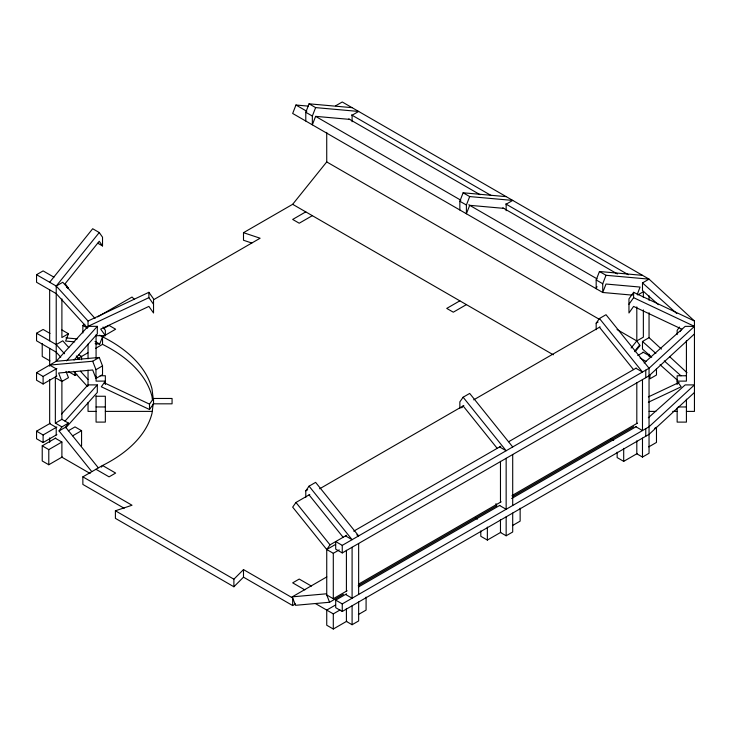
<?xml version="1.0" encoding="UTF-8"?>
<svg xmlns="http://www.w3.org/2000/svg" width="731" height="731" viewBox="0 0 731 731"><rect width="100%" height="100%" fill="white"/><g stroke="black" fill="none" stroke-linecap="round" stroke-linejoin="round"><path stroke-width="1.1" d="M61.897 329.955L68.458 333.747L65.616 341.057L74.699 341.87M95.14 343.698L99.69 344.109L102.523 336.79L115.635 329.215L109.083 325.432L103.464 328.676M308.445 106.132L295.954 105.017L292.674 113.469L602.737 292.482L632.269 295.123M305.786 121.008L305.786 112.272L309.067 103.82L352.095 107.658M349.692 119.391L315.618 116.348L312.347 124.8L312.347 116.055L315.618 107.603L358.647 111.45L352.095 115.233L352.095 121.721M459.845 209.989L459.845 201.244L463.125 192.792L506.154 196.639M503.75 208.362L469.686 205.32L466.405 213.772L466.405 205.027L469.686 196.575L512.705 200.422L506.154 204.205L506.154 210.692M596.999 286.589L596.176 288.699L596.176 279.955L599.457 271.503L642.485 275.349M637.222 294.474L640.082 287.073L606.017 284.03L602.737 292.482L602.737 283.738L606.017 275.295L649.046 279.132L642.485 282.915L642.485 290.49L658.393 304.681M91.713 471.55L59.056 430.934L61.897 426.895L68.458 423.112L61.897 419.329L55.346 423.112L55.346 377.68L61.897 381.472L68.458 377.68L66 371.348M59.056 430.934L65.616 427.151L68.458 423.112M101.39 467.109L102.523 465.492A147.306 85.052 0 0 0 152.021 413.262L153.19 403.823L172.068 403.823L172.068 398.468L153.19 398.468L152.021 389.02A147.306 85.052 0 0 0 102.523 336.79L99.718 335.163M309.78 494.485L295.954 502.471L292.674 507.131L326.739 549.52L333.299 553.303L339.221 549.886M305.786 497.382L305.786 490.821L309.067 486.161L315.618 482.369L358.647 535.896L356.774 534.818M347.124 590.749L333.299 598.735L326.739 594.943L326.739 549.52L330.019 544.851L346.576 535.293M512.705 446.952L469.686 393.424L463.125 397.216L459.845 401.876L459.845 408.437M461.818 407.825L463.125 405.952L497.199 448.341M596.176 329.718L596.176 323.166L599.457 318.497L606.017 314.714L649.046 368.241L649.046 453.284L642.485 457.067L636.811 453.787L636.811 440.811M149.508 409.497L149.508 404.142L153.528 398.468L153.528 403.823L149.508 409.497L101.326 386.781L105.346 381.107L96.072 381.107L96.072 376.566M686.418 411.407L694.45 411.407L694.45 321.01L633.603 292.327L628.962 298.878L628.962 312.978L633.603 306.417L681.785 329.133L680.04 331.591M628.962 304.233L633.603 297.681L633.603 292.327M679.464 327.059L677.144 330.339L677.144 334.624M49.662 282.267L92.691 228.739L99.252 232.531L102.523 237.191L102.523 245.936L97.844 243.231M56.223 361.068L56.223 286.049L99.252 232.531M251.811 243.03L243.496 240.252L243.496 232.686L292.674 204.296L326.72 161.926L599.283 319.292M631.109 348.002L636.783 340.938L643.362 337.165L643.362 309.907M634.682 351.172L639.643 344.995M635.093 351.785L640.064 345.599L636.783 340.938L617.037 329.535M66.53 360.867L97.314 326.346L88.04 326.346L56.223 361.297L36.55 372.646L36.55 380.221L43.111 384.003L56.872 376.054M74.041 360.017L97.314 333.921L97.314 326.346M65.032 421.093L97.314 384.89L88.04 384.89L61.523 414.011M65.781 427.827L97.314 392.465L97.314 384.89M124.16 508.273L82.859 484.425L82.859 476.85L132.028 505.24L115.407 510.786L115.407 518.361L233.893 586.765L233.893 579.199L243.496 569.595L292.674 597.985L292.674 605.56L295.479 603.934M233.893 586.765L243.496 577.17L243.496 569.595M633.603 297.681L694.45 326.364L649.046 368.241L342.254 545.363L335.703 541.58L335.703 549.145L342.254 552.928L649.046 375.807L694.45 333.939M694.45 392.474L649.046 434.351L342.254 611.472L335.703 607.689L335.703 600.114L346.576 593.837M644.157 362.96L685.175 326.364L694.45 326.364M648.342 417.766L685.175 384.908L694.45 384.908L649.046 426.776L342.254 603.907L335.703 600.114M87.281 327.735L56.223 293.624L36.55 282.267L36.55 274.701L43.111 270.909L53.93 277.159M335.703 105.767L342.254 101.984L649.064 279.123L694.45 321.01M36.55 274.701L56.223 286.049L62.775 282.267L95.057 318.469M60.764 357.157L56.223 352.168L36.55 340.81L36.55 333.235L43.111 329.453L49.991 333.427M68.458 333.747L61.897 337.53L61.897 298.915M82.859 332.998L82.859 325.432L84.823 324.299M97.607 316.916L132.028 297.042L134.431 299.436M36.55 333.235L56.223 344.593L62.775 340.81L68.787 347.545M153.483 299.801L260.126 238.224L243.496 232.686M305.786 211.862L292.674 219.437L299.226 223.22L312.347 215.654M36.55 372.646L43.111 376.438L56.872 368.488M77.824 358.619L87.921 352.79M95.715 348.294L102.523 344.356L102.523 336.79M56.223 376.438L56.223 368.863L49.662 365.08L92.691 361.233L99.252 357.45L102.523 365.902L102.523 374.637L95.971 378.43L92.691 369.977L58.617 373.02L61.897 381.472M68.266 371.485L75.01 375.387L76.883 374.299M95.971 378.43L95.971 369.685L102.523 365.902M56.872 434.598L43.111 442.547L36.55 438.764L36.55 431.189L50.32 423.24M36.55 431.189L43.111 434.972L56.872 427.023M62.281 456.957L48.785 464.752L42.224 460.969L42.224 445.828L55.73 438.033M68.266 430.797L75.01 426.895L81.57 430.687L81.57 445.828M42.224 445.828L48.785 449.611L61.897 442.036L61.897 457.186L90.132 473.478M72.716 435.795L81.57 430.687M82.859 476.85L102.523 465.492L115.635 473.067L109.083 476.85L95.971 469.284M459.845 300.843L446.732 308.409L453.293 312.192L466.405 304.626M637.743 294.986L643.362 291.742L643.362 297.416M305.786 490.821L307.66 489.743M596.176 323.166L598.059 322.079M319.648 488.792L463.82 405.55M473.697 399.848L600.087 326.876M651.696 357.249L642.485 349.034L642.485 341.459L649.046 337.676L649.046 312.758M637.743 355.558L643.362 352.305M353.722 531.172L500.799 446.257M508.712 441.688L636.244 368.058M326.739 549.52L335.63 544.385M343.406 594.285L329.58 602.262L295.516 605.305L292.236 596.852L326.794 576.905M358.976 583.905L501.164 501.813M512.029 495.545L637.441 423.139M358.217 585.732L496.468 505.916M512.267 496.797L633.722 426.666M358.437 586.993L499.812 505.368M511.673 498.515L636.244 426.602M335.593 604.976L326.739 610.083L326.739 625.233L333.299 629.016L346.796 621.222M315.518 603.605L333.299 613.876L340.052 609.974M654.547 428.403L656.475 427.288L656.475 442.429L648.762 446.888M358.373 614.543L366.085 610.093L366.085 597.108M480.806 530.88L480.806 536.289L487.358 540.072L500.863 532.278M512.431 525.598L520.143 521.139L520.143 508.164M617.138 452.16L617.138 457.569L623.698 461.362L637.194 453.567M346.412 608.466L346.412 621.441L352.095 624.722L358.647 620.939L358.647 602.006M500.47 519.522L500.47 532.497L506.154 535.777L512.705 531.994L512.705 513.061M88.04 327.488L88.04 321L148.886 292.309L153.528 298.869L153.528 312.969L148.886 306.408L100.704 329.124L105.346 335.675L96.072 335.675M88.04 326.346L148.886 297.663L148.886 292.309M648.36 396.906L679.108 382.414M648.36 402.26L681.164 386.8L677.144 381.116L686.418 381.116L686.418 340.564M56.223 361.297L99.252 357.45M292.236 596.852L326.3 593.81L329.58 602.262M100.193 375.752L105.346 375.752L105.346 384.515M686.418 375.761L677.144 375.761L677.144 384.524M96.072 396.248L105.346 396.248L105.346 422.098L96.072 422.098L96.072 395.8M96.072 406.957L105.346 406.957M678.176 406.966L686.418 406.966M96.072 411.389L88.04 411.389L88.04 402.479M105.346 411.389L152.404 411.389M649.137 411.407L655.853 411.407M672.666 411.407L677.144 411.407M65.872 337.886L77.23 338.901M104.405 382.88L149.508 404.142M351.52 114.904L490.912 195.378M505.742 203.94L628.331 274.719M348.778 118.897L480.112 194.72M502.827 207.832L617.375 273.961M309.067 103.82L315.618 107.603M463.125 192.792L469.686 196.575M599.457 271.503L606.017 275.295M295.954 105.017L306.81 111.286M315.701 116.421L460.859 200.23M468.754 204.79L597.126 278.904M305.786 112.272L312.347 116.055M459.845 201.244L466.405 205.027M596.176 279.955L602.737 283.738M642.978 352.086L650.691 356.536M640.082 357.989L645.985 361.397M635.933 368.241L642.485 372.024L599.457 318.497M292.647 204.305L553.34 354.818M635.933 426.776L642.485 430.568L642.485 379.599M610.778 438.764L613.702 440.446M499.593 446.952L506.154 450.735L463.125 397.216M499.593 505.496L506.154 509.279L506.154 458.31M475.424 518.032L477.37 519.156M66.585 287.237L68.458 288.316L65.178 283.655L99.252 241.267L102.523 245.936M82.859 325.432L87.537 328.137M95.003 341.404L99.69 344.109M78.756 354.837L81.57 356.454L81.57 359.707M49.946 360.913L42.224 356.454L42.224 343.479M345.535 535.896L352.095 539.679L309.067 486.161M55.346 423.112L61.897 426.895M345.535 594.44L352.095 598.223L352.095 547.254M55.346 438.253L61.897 442.036M311.406 586.088L299.226 579.062L292.674 582.845L304.845 589.88M243.496 577.17L292.674 605.56M115.407 510.786L233.893 579.199M642.485 282.915L676.805 313.544M642.485 341.459L655.881 353.411M664.251 360.876L680.99 375.816M660.066 364.714L677.646 380.403M649.064 337.658L661.445 349.089M669.697 356.701L687.021 372.7M56.223 286.049L88.04 321M56.223 344.593L64.556 353.749M80.465 371.22L88.04 379.535M73.648 371.302L87.281 386.279M76.289 355.96L79.295 359.332M599.457 327.241L633.53 369.621M309.067 494.896L343.131 537.285M295.954 502.471L330.019 544.851M65.616 427.151L98.265 467.767M148.886 297.663L153.528 304.224M103.025 327.049L105.346 330.321L105.346 335.675M495.947 503.659L496.76 505.751M92.691 361.233L95.971 369.685M152.413 399.738L152.021 396.586A147.306 85.052 0 0 0 102.523 344.356M686.418 399.163L686.418 422.107L677.144 422.107L677.144 408.053M656.475 368.534L656.475 375.021L649.923 378.804L649.923 374.482M649.046 295.763L649.046 300.295M649.046 354.151L649.046 356.381M645.765 370.133L645.765 377.708M645.765 428.677L645.765 436.243M642.485 438.134L642.485 457.067M636.811 306.883L636.811 340.957M636.811 382.615L636.811 423.505M623.698 448.377L623.698 461.362M512.705 454.527L512.705 505.496M506.154 516.854L506.154 535.777M500.47 461.334L500.47 502.215M487.358 527.088L487.358 540.072M358.647 543.471L358.647 594.44M352.095 605.798L352.095 624.722M346.412 550.279L346.412 591.16M342.254 545.363L342.254 552.928M342.254 603.907L342.254 611.472M333.299 553.303L333.299 598.735M333.299 613.876L333.299 629.016M326.72 132.393L326.739 161.935M96.072 334.871L96.072 358.391M88.04 344.118L88.04 358.839M88.04 370.169L88.04 386.023M75.01 372.143L75.01 375.387M61.897 380.714L61.897 419.329M56.223 434.972L56.223 427.407L49.662 423.615L49.662 379.444M49.662 289.841L49.662 340.81M49.662 348.376L49.662 366.194M49.662 437.869L49.662 442.328M48.785 449.611L48.785 464.752M43.111 376.438L43.111 384.003M43.111 434.972L43.111 442.547"/></g></svg>
